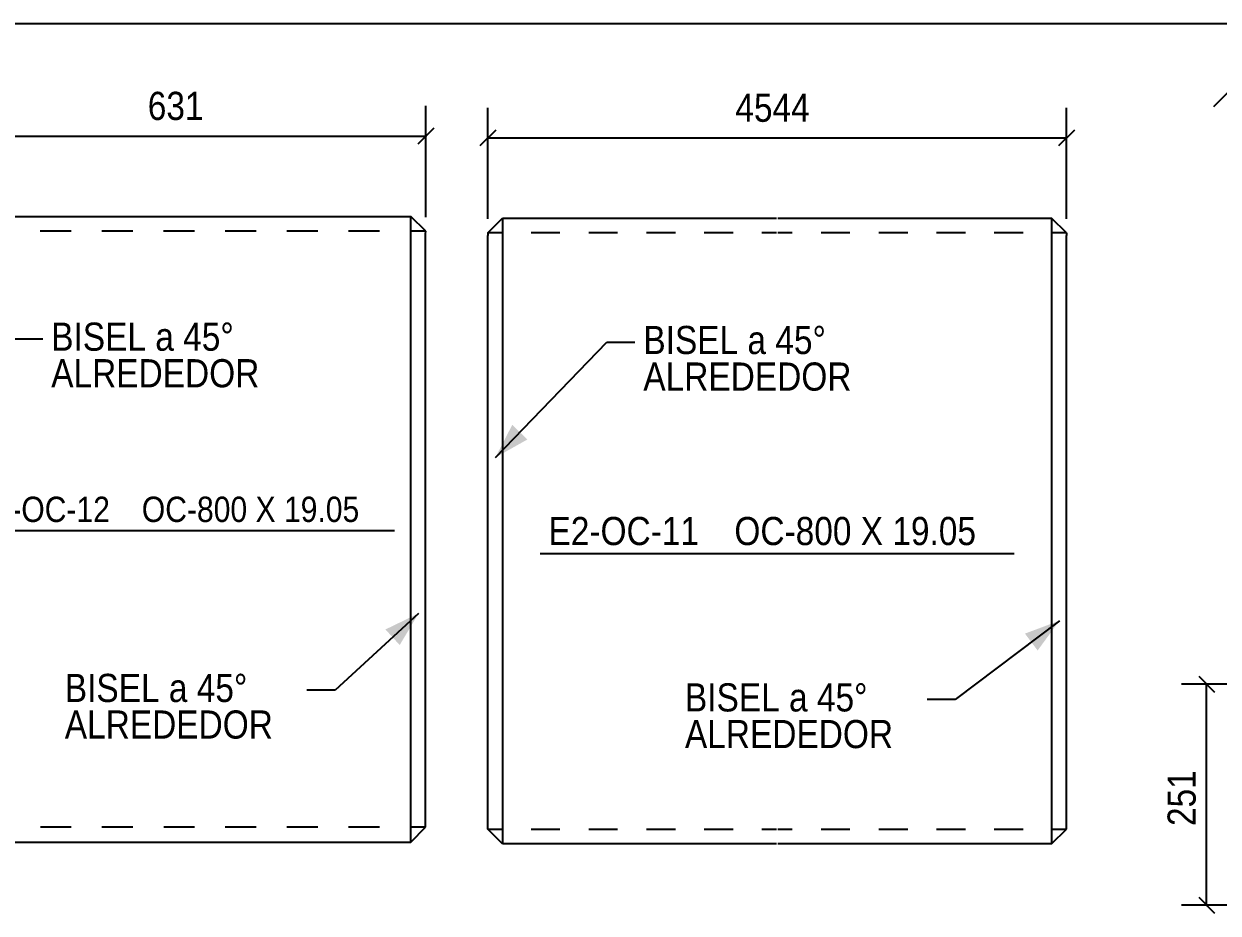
# Model space of a CAD drawing. Header units: millimetres. Extents: x 67 to 383, y 106 to 148.
# Drawn here: x 78.79 to 92.43, y 137.78 to 147.95 of the extents above; entities that cross this region are included whole.
import ezdxf

# ---------------------------------------------------------------- set-up
doc = ezdxf.new("R2010")
doc.units = ezdxf.units.MM
doc.linetypes.add('XKITLINE00', pattern=[0])
doc.styles.add('ARIAL', font='ARIAL.TTF')
doc.styles.add('ARIAL_', font='ARIAL.TTF')

msp = doc.modelspace()

# ---------------------------------------------------------------- linework, layer by layer
at = {"color": 5, "linetype": 'XKITLINE00'}
msp.add_line((134.139, 147.946), (67.372, 147.946), dxfattribs=at)
at = {"linetype": 'XKITLINE00'}
for p, q in [((92.564, 147.179), (92.382, 146.997)), ((83.379, 145.737), (83.379, 147.009)), ((84.088, 145.718), (84.088, 146.988)), ((90.7, 145.718), (90.7, 146.988)), ((83.47, 146.754), (83.288, 146.572)), ((84.179, 146.733), (83.997, 146.551)), ((90.791, 146.733), (90.609, 146.551)), ((77.743, 146.663), (83.379, 146.663)), ((84.088, 146.642), (90.7, 146.642)), ((79.328, 145.576), (78.975, 145.576)), ((80.032, 145.576), (79.68, 145.576)), ((80.737, 145.576), (80.384, 145.576)), ((81.441, 145.576), (81.089, 145.576)), ((82.146, 145.576), (81.793, 145.576)), ((82.85, 145.576), (82.498, 145.576)), ((83.378, 145.576), (83.202, 145.576)), ((84.253, 145.557), (84.088, 145.557)), ((84.913, 145.557), (84.583, 145.557)), ((85.572, 145.557), (85.242, 145.557)), ((86.232, 145.557), (85.902, 145.557)), ((86.891, 145.557), (86.562, 145.557)), ((87.386, 145.557), (87.221, 145.557)), ((87.567, 145.557), (87.402, 145.557)), ((88.227, 145.557), (87.897, 145.557)), ((88.886, 145.557), (88.556, 145.557)), ((89.546, 145.557), (89.216, 145.557)), ((90.205, 145.557), (89.876, 145.557)), ((90.7, 145.557), (90.535, 145.557)), ((78.682, 144.348), (79.004, 144.348)), ((84.175, 142.991), (85.448, 144.31)), ((85.448, 144.31), (85.769, 144.31)), ((78.127, 142.157), (83.023, 142.157)), ((84.685, 141.894), (90.103, 141.894)), ((83.297, 141.209), (82.344, 140.334)), ((90.619, 141.125), (89.429, 140.225)), ((92.211, 140.491), (92.393, 140.309)), ((82.344, 140.334), (82.022, 140.334)), ((93.41, 140.4), (92.016, 140.4)), ((92.302, 137.876), (92.302, 140.4)), ((89.429, 140.225), (89.108, 140.225)), ((79.328, 138.766), (78.976, 138.766)), ((80.032, 138.766), (79.68, 138.766)), ((80.737, 138.766), (80.385, 138.766)), ((81.441, 138.766), (81.089, 138.766)), ((82.146, 138.766), (81.793, 138.766)), ((82.85, 138.766), (82.498, 138.766)), ((83.378, 138.766), (83.202, 138.766)), ((84.089, 138.746), (84.253, 138.746)), ((84.583, 138.746), (84.913, 138.746)), ((85.243, 138.746), (85.572, 138.746)), ((85.902, 138.746), (86.232, 138.746)), ((86.562, 138.746), (86.892, 138.746)), ((87.221, 138.746), (87.386, 138.746)), ((87.402, 138.746), (87.567, 138.746)), ((87.897, 138.746), (88.227, 138.746)), ((88.556, 138.746), (88.886, 138.746)), ((89.216, 138.746), (89.546, 138.746)), ((89.876, 138.746), (90.205, 138.746)), ((90.535, 138.746), (90.7, 138.746)), ((92.211, 137.967), (92.393, 137.785)), ((93.56, 137.876), (92.016, 137.876))]:
    msp.add_line(p, q, dxfattribs=at)
at = {"color": 2, "linetype": 'XKITLINE00'}
for p, q in [((77.912, 145.746), (83.209, 145.746)), ((83.379, 145.576), (83.209, 145.746)), ((83.209, 138.626), (83.209, 145.746)), ((84.088, 145.557), (84.258, 145.726)), ((84.258, 145.726), (87.386, 145.726)), ((84.258, 145.726), (84.258, 138.576)), ((87.402, 145.726), (90.531, 145.726)), ((90.531, 145.726), (90.531, 138.576)), ((90.7, 145.557), (90.531, 145.726)), ((83.379, 145.576), (83.378, 145.576)), ((83.378, 145.547), (83.379, 145.576)), ((83.378, 138.766), (83.378, 145.547)), ((84.088, 145.557), (84.089, 145.527)), ((84.089, 138.746), (84.089, 145.527)), ((90.7, 145.557), (90.7, 145.557)), ((90.7, 145.557), (90.7, 145.527)), ((90.7, 138.746), (90.7, 145.527)), ((83.209, 138.596), (83.378, 138.766)), ((84.258, 138.576), (84.089, 138.746)), ((90.531, 138.576), (90.7, 138.746)), ((77.912, 138.596), (83.209, 138.596)), ((83.209, 138.596), (83.209, 138.626)), ((87.386, 138.576), (84.258, 138.576)), ((90.531, 138.576), (87.402, 138.576))]:
    msp.add_line(p, q, dxfattribs=at)
for p in [(83.379, 146.663), (84.088, 146.642), (90.7, 146.642), (92.302, 140.4), (92.302, 137.876)]:
    msp.add_point(p)
at = {"linetype": 'Continuous'}
for points in [[(84.175, 142.991), (84.368, 143.364), (84.175, 142.991), (84.541, 143.197)], [(83.297, 141.209), (83.082, 140.848), (83.297, 141.209), (82.919, 141.026)], [(90.619, 141.125), (90.371, 140.786), (90.619, 141.125), (90.226, 140.979)]]:
    msp.add_solid(points, dxfattribs=at)

# ---------------------------------------------------------------- texts
at = {"color": 3, "width": 0.85}
for s, height, style, p in [('631', 0.3218, 'ARIAL', (80.203, 146.848)), ('4544', 0.3218, 'ARIAL', (86.917, 146.827)), ('E2-OC-12', 0.2896, 'ARIAL_', (78.223, 142.254)), ('OC-800 X 19.05', 0.28959, 'ARIAL_', (80.135, 142.254)), ('E2-OC-11', 0.3218, 'ARIAL_', (84.782, 141.99)), ('OC-800 X 19.05', 0.32177, 'ARIAL_', (86.906, 141.99))]:
    msp.add_text(s, height=height, dxfattribs=dict(at, style=style)).set_placement(p)
at = {"color": 1, "style": 'ARIAL', "width": 0.85}
for s, height, p in [('BISEL a 45°', 0.32177, (79.1, 144.211)), ('BISEL a 45°', 0.32177, (85.866, 144.173)), ('ALREDEDOR', 0.3218, (79.1, 143.793)), ('ALREDEDOR', 0.3218, (85.866, 143.755)), ('BISEL a 45°', 0.32177, (79.255, 140.197)), ('BISEL a 45°', 0.32177, (86.341, 140.089)), ('ALREDEDOR', 0.3218, (79.255, 139.779)), ('ALREDEDOR', 0.3218, (86.341, 139.67))]:
    msp.add_text(s, height=height, dxfattribs=at).set_placement(p)
at = {"color": 3, "style": 'ARIAL', "width": 0.85}
msp.add_text('251', height=0.3218, rotation=90.0002, dxfattribs=at).set_placement((92.177, 138.78))

doc.saveas('drawing.dxf')
